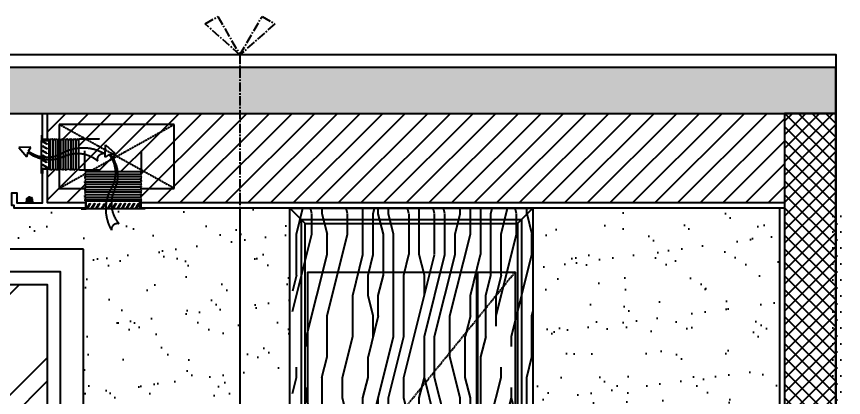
# Model space of a CAD drawing. Header units: inches. Extents: x 96003 to 270950, y -80202 to 65998.
# Drawn here: x 132052 to 135283, y 44336 to 45825 of the extents above; entities that cross this region are included whole.
import ezdxf

# ---------------------------------------------------------------- set-up
doc = ezdxf.new("R2010")
doc.units = ezdxf.units.IN
doc.header["$LTSCALE"] = 10
doc.header["$MEASUREMENT"] = 0
for name, pattern in [('CENTER2', [1.125, 0.75, -0.125, 0.125, -0.125]), ('DASH', [0.35, 0.25, -0.1]), ('M-CENTER', [1.8, 1.2, -0.2, 0.2, -0.2])]:
    doc.linetypes.add(name, pattern=pattern)
for name, color, linetype in [('01', 200, 'Continuous'), ('05', 12, 'Continuous'), ('C-顶面灯具、灯带', 22, 'Continuous'), ('EL-1', 1, 'Continuous'), ('EL-136', 136, 'Continuous'), ('EL-FURN', 1, 'Continuous'), ('EL-LIGHT', 1, 'Continuous'), ('EL-TEXT', 50, 'Continuous'), ('EL-立面', 136, 'Continuous'), ('FC-地面造型', 136, 'Continuous'), ('FF-FINISH【完成面】', 20, 'Continuous'), ('HAT【填充】', 250, 'Continuous'), ('ID-ELEV-1', 1, 'Continuous'), ('SBEI', 1, 'Continuous')]:
    doc.layers.add(name, color=color, linetype=linetype)
doc.styles.add('st', font='')
doc.styles.get('st').set_extended_font_data('SimSun')
pattern_1 = [(45, (129482.9, 1404.5), (424.264, 1131.37), [7500, -1000, 2500, -500]), (45, (129776.36, 2051.5), (-823.78, 116.67), [1500, -165, 3000, -375]), (45, (129359.17, 1881.8), (1601.597, 2075.36), [4000, -700, 2000, -500])]
pattern_2 = [(37.5, (-10673.94, 3777.11), (-6.29934, 192.68238), [0, -152, 0, -170, 0, -162.5]), (7.5, (-10673.94, 3777.1), (176.97767, 282.2146), [0, -82, 0, -137, 0, -52.5]), (327.5, (-10796.94, 3777.11), (311.41419, 0.5659), [0, -50, 0, -180, 0, -235]), (317.5, (-10796.94, 3777.1), (300.61266, 87.76756), [0, -25, 0, -118, 0, -135])]

# ---------------------------------------------------------------- blocks, each defined once
blk = doc.blocks.new('clikstrip')
at = {"color": 8, "linetype": 'Continuous'}
for p, q in [((32.2, 32.2), (-32.2, 32.2)), ((0, 0), (0, 64.4))]:
    blk.add_line(p, q, dxfattribs=at)
at = {"color": 0, "linetype": 'Continuous'}
for p, q in [((-25, 41.7), (-17.2, 49.4)), ((-25, 17.6), (-25, 41.7)), ((-17.2, 9.9), (17.2, 9.9)), ((25, 41.7), (17.2, 49.4)), ((25, 17.6), (25, 41.7))]:
    blk.add_line(p, q, dxfattribs=at)
for centre, radius in [((-25, 9.9), 7.77), ((0, 32.2), 17.2), ((25, 9.9), 7.77)]:
    blk.add_circle(centre, radius, dxfattribs=at)
for centre, start, end in [((-14.7, 46.9), 315, 135), ((14.7, 46.9), 45, 225)]:
    blk.add_arc(centre, 3.57, start, end, dxfattribs=at)
blk = doc.blocks.new('EL-1.5-A (MUR)$0$fagfqgqgeq')
at = {"layer": 'EL-LIGHT', "linetype": 'M-CENTER', "ltscale": 0.008889, "xscale": 0.5052631579241471, "yscale": 0.5052631579241471, "zscale": 0.5052631579241471, "rotation": 270.0000000000006}
blk.add_blockref('clikstrip', (-1.3, 0), dxfattribs=at)
blk = doc.blocks.new('20150429.21331355')
at = {"layer": 'EL-136'}
blk.add_lwpolyline([(-7.7, 3.5, 0.259212), (33.7, 40.4, 0.59908), (-4.9, 82.2)], format="xyb", dxfattribs=at)
blk.add_lwpolyline([(-1, 18.9), (-7.7, 3.5), (7.7, -3.5)], dxfattribs=at)
blk = doc.blocks.new('20150429.21331502')
at = {"layer": 'EL-136'}
blk.add_lwpolyline([(25.7, 5.1), (32.4, 20.5), (17.1, 27.5)], dxfattribs=at)
blk.add_lwpolyline([(32.4, 20.5, 0.259212), (-8.9, -16.3, 0.59908), (29.6, -58.2)], format="xyb", dxfattribs=at)
blk = doc.blocks.new('AUDIT_I_130516102400-0')
blk.add_hatch(color=0).paths.add_polyline_path([(-146.5, -2.9), (-259.3, -2.9), (-259.3, 20.3)])
blk = doc.blocks.new('A$C33884F41')
at = {"color": 0}
blk.add_line((66.8, 0), (0, 0), dxfattribs=at)
blk.add_solid([(0, 0), (66.8, 0), (0, -6.5), (66.8, -6.5)], dxfattribs=at)
at = {"color": 0, "xscale": -1, "rotation": 359.9999836849192}
blk.add_blockref('AUDIT_I_130516102400-0', (-259.3, -3.6), dxfattribs=at)
blk = doc.blocks.new('rffvfrt')
at = {"layer": 'FC-地面造型', "linetype": 'ByBlock'}
h = blk.add_hatch(dxfattribs=at)
h.set_pattern_fill('AR-RROOF', color=250, scale=500, angle=45)
h.set_pattern_definition(pattern_1)
h.paths.add_polyline_path([(129482.9, 1404.5), (130778.2, 1404.5), (130778.2, 3454.8), (129482.9, 3454.8)])
h = blk.add_hatch(dxfattribs=at)
h.set_pattern_fill('AR-RROOF', color=250, scale=500, angle=45)
h.set_pattern_definition(pattern_1)
h.paths.add_polyline_path([(130878.2, 1404.5), (132173.6, 1404.5), (132173.6, 3454.8), (130878.2, 3454.8)])
at = {"layer": 'FC-地面造型', "color": 30, "linetype": 'ByBlock'}
for p, q in [((129343.2, 1354.5), (129343.2, 3594.5)), ((132313.2, 3594.5), (129343.2, 3594.5)), ((132313.2, 1354.5), (132313.2, 3594.5))]:
    blk.add_line(p, q, dxfattribs=at)
at = {"layer": 'FC-地面造型', "color": 136, "linetype": 'ByBlock'}
blk.add_line((132223.6, 1354.5), (132223.6, 3504.8), dxfattribs=at)
at = {"layer": 'FC-地面造型', "linetype": 'ByBlock'}
for points in [[(129432.9, 1354.5), (130828.2, 1354.5), (130828.2, 3504.8), (129432.9, 3504.8)], [(130828.2, 1354.5), (132223.6, 1354.5), (132223.6, 3504.8), (130828.2, 3504.8)], [(129482.9, 1404.5), (130778.2, 1404.5), (130778.2, 3454.8), (129482.9, 3454.8)], [(130878.2, 1404.5), (132173.6, 1404.5), (132173.6, 3454.8), (130878.2, 3454.8)]]:
    blk.add_lwpolyline(points, close=True, dxfattribs=at)
at = {"color": 2, "xscale": -1.5, "yscale": 1.5, "zscale": 1.5}
for name, p in [('20150429.21331502', (130439.9, 2738.4, 12.2)), ('20150429.21331502', (131838.9, 2738.4, 12.2)), ('20150429.21331355', (129810.3, 2573.5, 12.2)), ('20150429.21331355', (131209.3, 2573.5, 12.2))]:
    blk.add_blockref(name, p, dxfattribs=at)
at = {"layer": '05', "linetype": 'DASH', "ltscale": 300}
for p in [(130420.1, 2410), (131234.9, 2410)]:
    blk.add_blockref('A$C33884F41', p, dxfattribs=at)
at = {"layer": 'EL-TEXT', "color": 50, "style": 'st', "width": 0.8}
for p in [(129852.4, 2638.4, 12.2), (131251.4, 2638.4, 12.2)]:
    blk.add_text('原建筑阳台门', height=75, dxfattribs=at).set_placement(p)
blk = doc.blocks.new('*U695')
h = blk.add_hatch()
h.set_pattern_fill('ANSI37', color=250, scale=300, angle=-90)
h.set_pattern_definition([(315, (222482.446, 70619.3), (26.516504, 26.516504), []), (45, (222482.446, 70619.3), (-26.516504, 26.516504), [])])
h.paths.add_polyline_path([(144521, -74484.5), (144521, -74684.5), (147341, -74684.5), (147341, -74484.5)])
at = {"color": 5, "elevation": 0}
blk.add_lwpolyline([(144521, -74484.5), (144521, -74684.5), (147341, -74684.5), (147341, -74484.5)], close=True, dxfattribs=at)
blk = doc.blocks.new('A$C5AED2720')
at = {"color": 0, "elevation": 0}
for points in [[(0, 71.2), (110, 71.2), (110, 58.7), (0, 58.7)], [(95, 30), (125, 30), (125, 0), (95, 0)]]:
    blk.add_lwpolyline(points, close=True, dxfattribs=at)
blk.add_lwpolyline([(95, 71.2), (95, 80), (125, 80), (125, 50), (95, 50), (95, 58.7)], dxfattribs=at)
at = {"color": 8}
blk.add_circle((110, 15, 0), 7.5, dxfattribs=at)
blk = doc.blocks.new('ERTTFGD')
at = {"layer": 'FC-地面造型', "linetype": 'ByBlock'}
h = blk.add_hatch(dxfattribs=at)
h.set_pattern_fill('木纹5', color=250, scale=200, angle=90)
h.set_pattern_definition([(90, (-127534.8, 108493.8), (-800, 5e-14), [160, -240, 80, -320]), (90, (-127554.8, 109053.8), (-800, 5e-14), [160, -640]), (90, (-127594.8, 108973.8), (-800, 5e-14), [80, -720]), (90, (-127614.8, 108533.8), (-800, 5e-14), [40, -560, 40, -160]), (90, (-127654.8, 108813.8), (-800, 5e-14), [160, -240, 40, -360]), (90, (-127674.8, 108613.8), (-800, 5e-14), [120, -680]), (90, (-127694.8, 108813.8), (-800, 5e-14), [240, -560]), (90, (-127714.8, 108573.8), (-800, 5e-14), [160, -640]), (90, (-127734.8, 108893.8), (-800, 5e-14), [400, -400]), (90, (-127774.8, 108653.8), (-800, 5e-14), [80, -240, 160, -320]), (90, (-127794.8, 109213.8), (-800, 5e-14), [160, -640]), (90, (-127814.8, 109053.8), (-800, 5e-14), [80, -720]), (90, (-127834.8, 108893.8), (-800, 5e-14), [80, -720]), (90, (-127854.8, 108493.8), (-800, 5e-14), [160, -640]), (90, (-127874.8, 108893.8), (-800, 5e-14), [160, -640]), (90, (-127914.8, 108893.8), (-800, 5e-14), [160, -160, 160, -320]), (90, (-127954.8, 108733.8), (-800, 5e-14), [80, -400, 160, -160]), (90, (-127974.8, 108893.8), (-800, 5e-14), [240, -560]), (90, (-128014.8, 108893.8), (-800, 5e-14), [160, -640]), (90, (-128034.8, 108573.8), (-800, 5e-14), [240, -320, 80, -160]), (90, (-128074.8, 108573.8), (-800, 5e-14), [400, -400]), (90, (-128094.8, 109053.8), (-800, 5e-14), [80, -720]), (90, (-128114.8, 108813.8), (-800, 5e-14), [160, -640]), (90, (-128134.8, 108653.8), (-800, 5e-14), [80, -320, 80, -320]), (90, (-128154.8, 108573.8), (-800, 5e-14), [80, -240, 160, -320]), (90, (-128174.8, 108733.8), (-800, 5e-14), [80, -400, 80, -240]), (90, (-128194.8, 108893.8), (-800, 5e-14), [240, -560]), (90, (-128234.8, 108573.8), (-800, 5e-14), [160, -640]), (90, (-128254.8, 108973.8), (-800, 5e-14), [80, -720]), (90, (-128274.8, 109133.8), (-800, 5e-14), [80, -720]), (104.03624, (-127594.83, 109053.83), (3e-08, 800), [82.4, -3216.0844]), (104.03624, (-127774.83, 109133.83), (3e-08, 800), [82.4, -3216.0844]), (104.03624, (-128254.83, 109053.83), (3e-08, 800), [82.4, -3216.0844]), (104.03624, (-127954.83, 108813.83), (3e-08, 800), [82.4, -3216.0844]), (104.03624, (-128074.83, 108973.83), (3e-08, 800), [82.4, -3216.0844]), (104.03624, (-128014.83, 109053.83), (3e-08, 800), [82.4, -3216.0844]), (104.03624, (-128154.83, 108653.83), (3e-08, 800), [82.4, -3216.0844]), (104.03624, (-128114.83, 108973.83), (3e-08, 800), [82.4, -3216.0844]), (104.03624, (-127814.83, 109133.83), (3e-08, 800), [164.8, -3133.6844]), (104.03624, (-127874.83, 109053.83), (3e-08, 800), [164.8, -3133.6844]), (104.03624, (-127914.83, 109053.83), (3e-08, 800), [164.8, -3133.6844]), (255.96376, (-127654.83, 108813.83), (3e-08, -800), [82.4, -164.8, 82.4, -2968.8844]), (255.96376, (-127774.83, 108653.83), (3e-08, -800), [82.4, -3216.0844]), (255.96376, (-128134.83, 108653.83), (3e-08, -800), [164.8, -3133.6844]), (284.03624, (-127554.83, 109053.83), (-3e-08, -800), [82.4, -3216.0844]), (75.96376, (-127554.83, 109213.83), (-3e-08, 800), [82.4, -3216.0844]), (75.96376, (-127834.83, 108973.83), (-3e-08, 800), [82.4, -3216.0844]), (75.96376, (-127974.83, 109133.83), (-3e-08, 800), [82.4, -3216.0844]), (75.96376, (-128034.83, 108813.83), (-3e-08, 800), [82.4, -3216.0844]), (75.96376, (-128134.83, 108733.83), (-3e-08, 800), [82.4, -3216.0844]), (75.96376, (-128174.83, 108813.83), (-3e-08, 800), [82.4, -3216.0844]), (75.96376, (-128034.83, 108813.83), (-3e-08, 800), [82.4, -3216.0844]), (75.96376, (-128154.83, 109053.83), (-3e-08, 800), [329.6, -2968.8844]), (75.96376, (-127614.83, 108573.83), (-3e-08, 800), [329.6, -2968.8844]), (75.96376, (-127674.83, 108653.83), (-3e-08, 800), [329.6, -2968.8844]), (75.96376, (-127714.83, 108733.83), (-3e-08, 800), [82.4, -164.8, 164.8, -2886.4844]), (75.96376, (-127774.83, 108733.83), (-3e-08, 800), [164.8, -164.8, 164.8, -2804.0844]), (75.96376, (-127854.83, 108653.83), (-3e-08, 800), [329.6, -2968.8844]), (75.96376, (-127914.83, 108573.83), (-3e-08, 800), [329.6, -2968.8844]), (75.96376, (-127954.83, 108573.83), (-3e-08, 800), [329.6, -2968.8844]), (75.96376, (-128194.83, 109133.83), (-3e-08, 800), [82.4, -3216.0844]), (75.96377, (-128274.83, 109213.83), (-0.00015, 800), [164.8, -3133.6844]), (75.96377, (-128234.83, 108733.83), (-0.00015, 800), [164.8, -3133.6844]), (75.96376, (-127534.83, 108653.83), (-1e-05, 800), [329.6, -2968.8844]), (75.96376, (-128094.83, 109133.83), (-1e-05, 800), [247.2, -3051.2844]), (75.96376, (-128034.83, 109213.83), (-1e-05, 800), [494.4, -2804.0844])])
h.paths.add_polyline_path([(133129.9, 41410), (134069.9, 41410), (134069.9, 39010), (133129.9, 39010)])
at = {"color": 136, "linetype": 'ByBlock'}
for p, q in [((133849.9, 41160, 0), (133849.9, 39010, 0)), ((133852.9, 41160, 0), (133852.9, 39010, 0))]:
    blk.add_line(p, q, dxfattribs=at)
at = {"layer": 'EL-1', "linetype": 'DASH'}
blk.add_lwpolyline([(133999.9, 41160), (133190, 40160.5), (133999.9, 39010)], dxfattribs=at)
at = {"layer": 'FC-地面造型', "color": 136, "linetype": 'ByBlock'}
for p, q in [((133180, 41350), (133120, 41410)), ((134009.9, 41350, 0), (134069.9, 41410, 0))]:
    blk.add_line(p, q, dxfattribs=at)
at = {"layer": 'FC-地面造型', "color": 30, "linetype": 'ByBlock'}
for points in [[(133120, 39010), (133120, 41410), (134069.9, 41410), (134069.9, 39010)], [(133190, 39010), (133190, 41160), (133999.9, 41160), (133999.9, 39010)]]:
    blk.add_lwpolyline(points, dxfattribs=at)
at = {"layer": 'FC-地面造型', "color": 138, "linetype": 'ByBlock'}
blk.add_lwpolyline([(133165, 39010), (133165, 41365), (134024.9, 41365), (134024.9, 39010)], dxfattribs=at)
at = {"layer": 'FC-地面造型', "color": 136, "linetype": 'ByBlock'}
blk.add_lwpolyline([(133180, 39010), (133180, 41350), (134009.9, 41350), (134009.9, 39010)], dxfattribs=at)
at = {"layer": 'EL-1'}
blk.add_blockref('A$C5AED2720', (133809.9, 40045), dxfattribs=at)
blk = doc.blocks.new('*U199')
at = {"layer": 'EL-1', "linetype": 'CENTER2', "ltscale": 5}
blk.add_lwpolyline([(-45, 2497.1), (-187, 2623), (-135, 2653), (-45, 2497.1), (45, 2653), (97, 2623), (-45, 2497.1), (-45, -866.7), (97, -992.6), (45, -1022.6), (-45, -866.7), (-135, -1022.6), (-187, -992.6), (-45, -866.7)], dxfattribs=at)
blk = doc.blocks.new('*U51')
at = {"color": 250}
blk.add_wipeout([(54, -50), (51, -50), (51, -33), (23.9, -33), (21.4, -35.5), (18.9, -33), (16.5, -35.5), (14, -33), (11.5, -35.5), (9, -33), (6.5, -35.5), (4, -33), (1.5, -35.5), (-1, -33), (-3.5, -35.5), (-6, -33), (-8.5, -35.5), (-11, -33), (-13.5, -35.5), (-16, -33), (-18.5, -35.5), (-21, -33), (-23.5, -35.5), (-26, -33), (-28.5, -35.5), (-31, -33), (-33.5, -35.5), (-36, -33), (-38.5, -35.5), (-41, -33), (-43.5, -35.5), (-46, -33), (-48.5, -35.5), (-51, -33), (-53.5, -35.5), (-56, -33), (-58.5, -35.5), (-61, -33), (-63.5, -35.5), (-66, -33), (-68.5, -35.5), (-71, -33), (-73.5, -35.5), (-76, -33), (-78.5, -35.5), (-81, -33), (-83.5, -35.5), (-86, -33), (-88.5, -35.5), (-91, -33), (-91, -33), (-90.9, 83), (-90.9, 83), (-88.4, 85.5), (-85.9, 83), (-83.4, 85.5), (-80.9, 83), (-78.5, 85.5), (-76, 83), (-73.5, 85.5), (-71, 83), (-68.5, 85.5), (-66, 83), (-63.5, 85.5), (-61, 83), (-58.5, 85.5), (-56, 83), (-53.5, 85.5), (-51, 83), (-48.5, 85.5), (-46, 83), (-43.5, 85.5), (-41, 83), (-38.5, 85.5), (-36, 83), (-33.5, 85.5), (-31, 83), (-28.5, 85.5), (-26, 83), (-23.5, 85.5), (-21, 83), (-18.5, 85.5), (-16, 83), (-13.5, 85.5), (-11, 83), (-8.5, 85.5), (-6, 83), (-3.5, 85.5), (-1, 83), (1.5, 85.5), (4, 83), (6.5, 85.5), (9, 83), (11.5, 85.5), (14, 83), (16.5, 85.5), (19, 83), (21.5, 85.5), (24, 83), (51, 83), (51, 100), (54, 100)], dxfattribs=at)
at = {"color": 251, "linetype": 'DASH', "ltscale": 0.25}
for p, q in [((-93.4, 85.5), (-173.2, 85.5)), ((-93.4, 85.5), (-90.9, 83)), ((-91, -33), (-90.9, 83)), ((-88.4, 85.5), (-90.9, 83)), ((-88.4, 85.5), (-85.9, 83)), ((-83.4, 85.5), (-85.9, 83)), ((-83.4, 85.5), (-80.9, 83)), ((-81, -33), (-80.9, 83)), ((-78.5, 85.5), (-80.9, 83)), ((-78.5, 85.5), (-76, 83)), ((-73.5, 85.5), (-76, 83)), ((-73.5, 85.5), (-71, 83)), ((-68.5, 85.5), (-71, 83)), ((-71, -33), (-71, 83)), ((-68.5, 85.5), (-66, 83)), ((-63.5, 85.5), (-66, 83)), ((-63.5, 85.5), (-61, 83)), ((-58.5, 85.5), (-61, 83)), ((-61, -33), (-61, 83)), ((-58.5, 85.5), (-56, 83)), ((-53.5, 85.5), (-56, 83)), ((-53.5, 85.5), (-51, 83)), ((-48.5, 85.5), (-51, 83)), ((-51, -33), (-51, 83)), ((-48.5, 85.5), (-46, 83)), ((-43.5, 85.5), (-46, 83)), ((-43.5, 85.5), (-41, 83)), ((-38.5, 85.5), (-41, 83)), ((-41, -33), (-41, 83)), ((-38.5, 85.5), (-36, 83)), ((-33.5, 85.5), (-36, 83)), ((-33.5, 85.5), (-31, 83)), ((-28.5, 85.5), (-31, 83)), ((-31, -33), (-31, 83)), ((-28.5, 85.5), (-26, 83)), ((-23.5, 85.5), (-26, 83)), ((-23.5, 85.5), (-21, 83)), ((-18.5, 85.5), (-21, 83)), ((-21, -33), (-21, 83)), ((-18.5, 85.5), (-16, 83)), ((-13.5, 85.5), (-16, 83)), ((-13.5, 85.5), (-11, 83)), ((-8.5, 85.5), (-11, 83)), ((-11, -33), (-11, 83)), ((-8.5, 85.5), (-6, 83)), ((-3.5, 85.5), (-6, 83)), ((-3.5, 85.5), (-1, 83)), ((1.5, 85.5), (-1, 83)), ((-1, -33), (-1, 83)), ((1.5, 85.5), (4, 83)), ((6.5, 85.5), (4, 83)), ((6.5, 85.5), (9, 83)), ((11.5, 85.5), (9, 83)), ((9, -33), (9, 83)), ((11.5, 85.5), (14, 83)), ((16.5, 85.5), (14, 83)), ((16.5, 85.5), (19, 83)), ((18.9, -33), (19, 83)), ((21.5, 85.5), (19, 83)), ((21.5, 85.5), (24, 83)), ((24.1, -30), (24.1, 80)), ((54, -30), (54, 80)), ((-93.4, -35.5), (-173.2, -35.5)), ((-93.4, -35.5), (-91, -33)), ((-88.5, -35.5), (-91, -33)), ((-88.5, -35.5), (-86, -33)), ((-83.5, -35.5), (-86, -33)), ((-83.5, -35.5), (-81, -33)), ((-78.5, -35.5), (-81, -33)), ((-78.5, -35.5), (-76, -33)), ((-73.5, -35.5), (-76, -33)), ((-73.5, -35.5), (-71, -33)), ((-68.5, -35.5), (-71, -33)), ((-68.5, -35.5), (-66, -33)), ((-63.5, -35.5), (-66, -33)), ((-63.5, -35.5), (-61, -33)), ((-58.5, -35.5), (-61, -33)), ((-58.5, -35.5), (-56, -33)), ((-53.5, -35.5), (-56, -33)), ((-53.5, -35.5), (-51, -33)), ((-48.5, -35.5), (-51, -33)), ((-48.5, -35.5), (-46, -33)), ((-43.5, -35.5), (-46, -33)), ((-43.5, -35.5), (-41, -33)), ((-38.5, -35.5), (-41, -33)), ((-38.5, -35.5), (-36, -33)), ((-33.5, -35.5), (-36, -33)), ((-33.5, -35.5), (-31, -33)), ((-28.5, -35.5), (-31, -33)), ((-28.5, -35.5), (-26, -33)), ((-23.5, -35.5), (-26, -33)), ((-23.5, -35.5), (-21, -33)), ((-18.5, -35.5), (-21, -33)), ((-18.5, -35.5), (-16, -33)), ((-13.5, -35.5), (-16, -33)), ((-13.5, -35.5), (-11, -33)), ((-8.5, -35.5), (-11, -33)), ((-8.5, -35.5), (-6, -33)), ((-3.5, -35.5), (-6, -33)), ((-3.5, -35.5), (-1, -33)), ((1.5, -35.5), (-1, -33)), ((1.5, -35.5), (4, -33)), ((6.5, -35.5), (4, -33)), ((6.5, -35.5), (9, -33)), ((11.5, -35.5), (9, -33)), ((11.5, -35.5), (14, -33)), ((16.5, -35.5), (14, -33)), ((16.5, -35.5), (18.9, -33)), ((21.4, -35.5), (18.9, -33)), ((21.4, -35.5), (23.9, -33))]:
    blk.add_line(p, q, dxfattribs=at)
at = {"color": 1, "linetype": 'DASH', "ltscale": 30}
for points in [[(24.1, 80), (24.1, 83), (51, 83), (51, 100), (54, 100), (54, 80), (24.1, 80)], [(24.1, -30), (24.1, -33), (51, -33), (51, -50), (54, -50), (54, -30), (24.1, -30)]]:
    blk.add_lwpolyline(points, dxfattribs=at)
at = {"color": 251, "linetype": 'DASH', "ltscale": 0.25}
for points in [[(32.2, 66.9), (33.7, 64.3), (51, 74.3), (49.5, 76.9)], [(32.2, 48.7), (33.7, 46.1), (51, 56.1), (49.5, 58.7)], [(32.2, 30.5), (33.7, 27.9), (51, 37.9), (49.5, 40.5)], [(32.2, 12.4), (33.7, 9.8), (51, 19.8), (49.5, 22.4)], [(32.2, -5.8), (33.7, -8.4), (51, 1.6), (49.5, 4.2)], [(32.2, -23.9), (33.7, -26.5), (51, -16.5), (49.5, -13.9)]]:
    blk.add_lwpolyline(points, close=True, dxfattribs=at)
at = {"color": 136, "linetype": 'DASH', "ltscale": 100}
blk.add_lwpolyline([(95.7, 53.1), (143.1, 51.7), (111.2, 15.6), (107.2, 33.2, -0.292635), (-32, 16.2, 0.303913), (-165.4, -0.3, 0.514477), (-190.2, 29.3, -0.247711), (-35.5, 34.7, 0.335018), (105.4, 37.3)], format="xyb", close=True, dxfattribs=at)
blk = doc.blocks.new('QFGREWGREWGRE W')
at = {"layer": 'EL-FURN', "rotation": 270}
blk.add_blockref('*U51', (106564.9, -27354.9), dxfattribs=at)
blk = doc.blocks.new('ytut')
at = {"color": 250}
blk.add_wipeout([(144774.8, 4910.6), (144771.8, 4910.6), (144771.8, 4893.6), (144744.8, 4893.6), (144742.3, 4896.1), (144739.8, 4893.6), (144737.3, 4896.1), (144734.8, 4893.6), (144732.3, 4896.1), (144729.8, 4893.6), (144727.3, 4896.1), (144724.8, 4893.6), (144722.3, 4896.1), (144719.8, 4893.6), (144717.3, 4896.1), (144714.8, 4893.6), (144712.3, 4896.1), (144709.8, 4893.6), (144707.3, 4896.1), (144704.8, 4893.6), (144702.3, 4896.1), (144699.8, 4893.6), (144697.3, 4896.1), (144694.8, 4893.6), (144692.3, 4896.1), (144689.8, 4893.6), (144687.3, 4896.1), (144684.8, 4893.6), (144682.3, 4896.1), (144679.8, 4893.6), (144677.3, 4896.1), (144674.8, 4893.6), (144672.4, 4896.1), (144669.9, 4893.6), (144667.4, 4896.1), (144664.9, 4893.6), (144662.4, 4896.1), (144659.9, 4893.6), (144657.4, 4896.1), (144654.9, 4893.6), (144652.4, 4896.1), (144649.9, 4893.6), (144647.4, 4896.1), (144644.9, 4893.6), (144642.4, 4896.1), (144639.9, 4893.6), (144637.4, 4896.1), (144634.9, 4893.6), (144632.4, 4896.1), (144629.9, 4893.6), (144629.9, 4893.6), (144629.9, 4677.6), (144629.9, 4677.6), (144632.4, 4675.1), (144634.9, 4677.6), (144637.4, 4675.1), (144639.9, 4677.6), (144642.4, 4675.1), (144644.9, 4677.6), (144647.4, 4675.1), (144649.9, 4677.6), (144652.4, 4675.1), (144654.9, 4677.6), (144657.4, 4675.1), (144659.9, 4677.6), (144662.4, 4675.1), (144664.9, 4677.6), (144667.4, 4675.1), (144669.9, 4677.6), (144672.4, 4675.1), (144674.9, 4677.6), (144677.4, 4675.1), (144679.9, 4677.6), (144682.4, 4675.1), (144684.9, 4677.6), (144687.3, 4675.1), (144689.8, 4677.6), (144692.3, 4675.1), (144694.8, 4677.6), (144697.3, 4675.1), (144699.8, 4677.6), (144702.3, 4675.1), (144704.8, 4677.6), (144707.3, 4675.1), (144709.8, 4677.6), (144712.3, 4675.1), (144714.8, 4677.6), (144717.3, 4675.1), (144719.8, 4677.6), (144722.3, 4675.1), (144724.8, 4677.6), (144727.3, 4675.1), (144729.8, 4677.6), (144732.3, 4675.1), (144734.8, 4677.6), (144737.3, 4675.1), (144739.8, 4677.6), (144742.3, 4675.1), (144744.8, 4677.6), (144771.8, 4677.6), (144771.8, 4660.6), (144774.8, 4660.6)], dxfattribs=at)
at = {"color": 251, "linetype": 'DASH', "ltscale": 0.25}
for p, q in [((144627.4, 4896.1), (144547.6, 4896.1)), ((144627.4, 4896.1), (144629.9, 4893.6)), ((144632.4, 4896.1), (144629.9, 4893.6)), ((144629.9, 4893.6), (144629.9, 4677.6)), ((144632.4, 4896.1), (144634.9, 4893.6)), ((144637.4, 4896.1), (144634.9, 4893.6)), ((144637.4, 4896.1), (144639.9, 4893.6)), ((144642.4, 4896.1), (144639.9, 4893.6)), ((144639.9, 4893.6), (144639.9, 4677.6)), ((144642.4, 4896.1), (144644.9, 4893.6)), ((144647.4, 4896.1), (144644.9, 4893.6)), ((144647.4, 4896.1), (144649.9, 4893.6)), ((144652.4, 4896.1), (144649.9, 4893.6)), ((144649.9, 4893.6), (144649.9, 4677.6)), ((144652.4, 4896.1), (144654.9, 4893.6)), ((144657.4, 4896.1), (144654.9, 4893.6)), ((144657.4, 4896.1), (144659.9, 4893.6)), ((144662.4, 4896.1), (144659.9, 4893.6)), ((144659.9, 4893.6), (144659.9, 4677.6)), ((144662.4, 4896.1), (144664.9, 4893.6)), ((144667.4, 4896.1), (144664.9, 4893.6)), ((144667.4, 4896.1), (144669.9, 4893.6)), ((144672.4, 4896.1), (144669.9, 4893.6)), ((144669.9, 4893.6), (144669.9, 4677.6)), ((144672.4, 4896.1), (144674.8, 4893.6)), ((144677.3, 4896.1), (144674.8, 4893.6)), ((144677.3, 4896.1), (144679.8, 4893.6)), ((144682.3, 4896.1), (144679.8, 4893.6)), ((144679.8, 4893.6), (144679.9, 4677.6)), ((144682.3, 4896.1), (144684.8, 4893.6)), ((144687.3, 4896.1), (144684.8, 4893.6)), ((144687.3, 4896.1), (144689.8, 4893.6)), ((144692.3, 4896.1), (144689.8, 4893.6)), ((144689.8, 4893.6), (144689.9, 4677.6)), ((144692.3, 4896.1), (144694.8, 4893.6)), ((144697.3, 4896.1), (144694.8, 4893.6)), ((144697.3, 4896.1), (144699.8, 4893.6)), ((144702.3, 4896.1), (144699.8, 4893.6)), ((144699.8, 4893.6), (144699.8, 4677.6)), ((144702.3, 4896.1), (144704.8, 4893.6)), ((144707.3, 4896.1), (144704.8, 4893.6)), ((144707.3, 4896.1), (144709.8, 4893.6)), ((144712.3, 4896.1), (144709.8, 4893.6)), ((144709.8, 4893.6), (144709.8, 4677.6)), ((144712.3, 4896.1), (144714.8, 4893.6)), ((144717.3, 4896.1), (144714.8, 4893.6)), ((144717.3, 4896.1), (144719.8, 4893.6)), ((144722.3, 4896.1), (144719.8, 4893.6)), ((144719.8, 4893.6), (144719.8, 4677.6)), ((144722.3, 4896.1), (144724.8, 4893.6)), ((144727.3, 4896.1), (144724.8, 4893.6)), ((144727.3, 4896.1), (144729.8, 4893.6)), ((144732.3, 4896.1), (144729.8, 4893.6)), ((144729.8, 4893.6), (144729.8, 4677.6)), ((144732.3, 4896.1), (144734.8, 4893.6)), ((144737.3, 4896.1), (144734.8, 4893.6)), ((144737.3, 4896.1), (144739.8, 4893.6)), ((144742.3, 4896.1), (144739.8, 4893.6)), ((144739.8, 4893.6), (144739.8, 4677.6)), ((144742.3, 4896.1), (144744.8, 4893.6)), ((144744.9, 4890.6), (144744.9, 4680.6)), ((144774.8, 4890.6), (144774.8, 4680.6)), ((144627.4, 4675.1), (144547.6, 4675.1)), ((144627.4, 4675.1), (144629.9, 4677.6)), ((144632.4, 4675.1), (144629.9, 4677.6)), ((144632.4, 4675.1), (144634.9, 4677.6)), ((144637.4, 4675.1), (144634.9, 4677.6)), ((144637.4, 4675.1), (144639.9, 4677.6)), ((144642.4, 4675.1), (144639.9, 4677.6)), ((144642.4, 4675.1), (144644.9, 4677.6)), ((144647.4, 4675.1), (144644.9, 4677.6)), ((144647.4, 4675.1), (144649.9, 4677.6)), ((144652.4, 4675.1), (144649.9, 4677.6)), ((144652.4, 4675.1), (144654.9, 4677.6)), ((144657.4, 4675.1), (144654.9, 4677.6)), ((144657.4, 4675.1), (144659.9, 4677.6)), ((144662.4, 4675.1), (144659.9, 4677.6)), ((144662.4, 4675.1), (144664.9, 4677.6)), ((144667.4, 4675.1), (144664.9, 4677.6)), ((144667.4, 4675.1), (144669.9, 4677.6)), ((144672.4, 4675.1), (144669.9, 4677.6)), ((144672.4, 4675.1), (144674.9, 4677.6)), ((144677.4, 4675.1), (144674.9, 4677.6)), ((144677.4, 4675.1), (144679.9, 4677.6)), ((144682.4, 4675.1), (144679.9, 4677.6)), ((144682.4, 4675.1), (144684.9, 4677.6)), ((144687.3, 4675.1), (144684.9, 4677.6)), ((144687.3, 4675.1), (144689.8, 4677.6)), ((144692.3, 4675.1), (144689.8, 4677.6)), ((144692.3, 4675.1), (144694.8, 4677.6)), ((144697.3, 4675.1), (144694.8, 4677.6)), ((144697.3, 4675.1), (144699.8, 4677.6)), ((144702.3, 4675.1), (144699.8, 4677.6)), ((144702.3, 4675.1), (144704.8, 4677.6)), ((144707.3, 4675.1), (144704.8, 4677.6)), ((144707.3, 4675.1), (144709.8, 4677.6)), ((144712.3, 4675.1), (144709.8, 4677.6)), ((144712.3, 4675.1), (144714.8, 4677.6)), ((144717.3, 4675.1), (144714.8, 4677.6)), ((144717.3, 4675.1), (144719.8, 4677.6)), ((144722.3, 4675.1), (144719.8, 4677.6)), ((144722.3, 4675.1), (144724.8, 4677.6)), ((144727.3, 4675.1), (144724.8, 4677.6)), ((144727.3, 4675.1), (144729.8, 4677.6)), ((144732.3, 4675.1), (144729.8, 4677.6)), ((144732.3, 4675.1), (144734.8, 4677.6)), ((144737.3, 4675.1), (144734.8, 4677.6)), ((144737.3, 4675.1), (144739.8, 4677.6)), ((144742.3, 4675.1), (144739.8, 4677.6)), ((144742.3, 4675.1), (144744.8, 4677.6))]:
    blk.add_line(p, q, dxfattribs=at)
at = {"color": 1, "linetype": 'DASH', "ltscale": 30}
for points in [[(144744.9, 4890.6), (144744.9, 4893.6), (144771.8, 4893.6), (144771.8, 4910.6), (144774.8, 4910.6), (144774.8, 4890.6), (144744.9, 4890.6)], [(144744.9, 4680.6), (144744.9, 4677.6), (144771.8, 4677.6), (144771.8, 4660.6), (144774.8, 4660.6), (144774.8, 4680.6), (144744.9, 4680.6)]]:
    blk.add_lwpolyline(points, dxfattribs=at)
at = {"color": 251, "linetype": 'DASH', "ltscale": 0.25}
for points in [[(144753.1, 4884.6), (144754.6, 4887.2), (144771.9, 4877.2), (144770.4, 4874.6)], [(144753.1, 4866.4), (144754.6, 4869), (144771.9, 4859), (144770.4, 4856.4)], [(144753.1, 4848.3), (144754.6, 4850.9), (144771.9, 4840.9), (144770.4, 4838.3)], [(144753.1, 4830.9), (144754.6, 4833.5), (144771.9, 4823.5), (144770.4, 4820.9)], [(144753.1, 4813.6), (144754.6, 4816.2), (144771.9, 4806.2), (144770.4, 4803.6)], [(144753.1, 4794.7), (144754.6, 4797.3), (144771.9, 4787.3), (144770.4, 4784.7)], [(144753.1, 4775.8), (144754.6, 4778.4), (144771.9, 4768.4), (144770.4, 4765.8)], [(144753.1, 4752.2), (144754.6, 4754.8), (144771.9, 4744.8), (144770.4, 4742.2)], [(144753.1, 4730.1), (144754.6, 4732.7), (144771.9, 4722.7), (144770.4, 4720.1)], [(144753.1, 4711.9), (144754.6, 4714.5), (144771.9, 4704.5), (144770.4, 4701.9)], [(144753.1, 4693.8), (144754.6, 4696.4), (144771.9, 4686.4), (144770.4, 4683.8)]]:
    blk.add_lwpolyline(points, close=True, dxfattribs=at)
at = {"color": 136, "linetype": 'DASH', "ltscale": 100}
blk.add_lwpolyline([(144572, 4755), (144524.6, 4756.3), (144556.5, 4792.5), (144560.4, 4774.8, -0.292635), (144699.7, 4791.8, 0.303913), (144833.1, 4808.3, 0.514477), (144857.9, 4778.8, -0.247711), (144703.2, 4773.3, 0.335018), (144562.3, 4770.8)], format="xyb", close=True, dxfattribs=at)

msp = doc.modelspace()

# ---------------------------------------------------------------- hatches: boundary and pattern name
h = msp.add_hatch(color=250)
h.dxf.hatch_style = 1
h.paths.add_polyline_path([(135253.2, 45446.3), (135253.2, 45626.3), (128953.2, 45626.3), (128953.2, 45446.3)])
h = msp.add_hatch()
h.set_pattern_fill('ANSI31', color=250, scale=500)
h.set_pattern_definition([(45, (-445.14, 112159.87), (-44.194174, 44.194174), [])])
h.paths.add_polyline_path([(135053.2, 45446.3), (132173.2, 45446.3), (132173.2, 45096.1), (135053.2, 45096.1)])
at = {"layer": 'FC-地面造型', "linetype": 'ByBlock'}
h = msp.add_hatch(dxfattribs=at)
h.set_pattern_fill('AR-SAND', color=250, scale=100)
h.set_pattern_definition(pattern_2)
h.paths.add_polyline_path([(129343.2, 44916.1), (129343.2, 45076.1), (133120, 45076.1), (133120, 42726.1), (132313.2, 42726.1), (132313.2, 44916.1)])
h = msp.add_hatch(dxfattribs=at)
h.set_pattern_fill('AR-SAND', color=250, scale=100)
h.set_pattern_definition(pattern_2)
h.paths.add_polyline_path([(135033.2, 45076.1), (134069.9, 45076.1), (134069.9, 42726.1), (135025.2, 42726.1), (135033.2, 42726.1)])
at = {"layer": 'HAT【填充】'}
h = msp.add_hatch(dxfattribs=at)
h.set_pattern_fill('一系列点', color=256, scale=500, style=0, pattern_type=2)
h.set_pattern_definition([(0, (-17789.896, 6295.186), (15.625, 31.25), [0, -31.25])])
h.paths.add_polyline_path([(135233.2, 45076.1), (135283.2, 45076.1), (135283.2, 43146.1), (135233.2, 43146.1)])

# ---------------------------------------------------------------- linework, layer by layer
at = {"color": 5}
msp.add_line((128953.2, 45676.1), (135248.5, 45676.1), dxfattribs=at)
at = {"color": 6, "linetype": 'ByBlock', "elevation": 0}
msp.add_lwpolyline([(129153.2, 45446.3), (129153.2, 45446.3), (135053.2, 45446.3), (135053.2, 45446.3)], dxfattribs=at)
at = {"layer": '01'}
msp.add_lwpolyline([(128953.2, 45446.3), (135253.2, 45446.3), (135253.2, 45626.3), (128953.2, 45626.3)], dxfattribs=at)
msp.add_lwpolyline([(128953.2, 45446.3), (135253.2, 45446.3), (135253.2, 45626.3), (128953.2, 45626.3)], dxfattribs=at)
at = {"layer": 'EL-1', "linetype": 'DASH'}
msp.add_lwpolyline([(132668.1, 45153.3), (132218.1, 45403.3)], dxfattribs=at)
at = {"layer": 'FC-地面造型', "color": 20, "linetype": 'ByBlock'}
msp.add_line((135033.2, 45076.1), (135033.2, 42726.1), dxfattribs=at)
at = {"layer": 'FC-地面造型', "color": 136, "linetype": 'ByBlock'}
msp.add_line((132223.6, 44826.4), (129432.9, 44826.4), dxfattribs=at)
at = {"layer": 'FC-地面造型', "color": 138, "linetype": 'ByBlock'}
msp.add_lwpolyline([(135253.2, 42446.3), (128953.2, 42446.3), (128953.2, 45676.1), (135253.2, 45676.1)], close=True, dxfattribs=at)
at = {"layer": 'SBEI', "color": 3}
msp.add_line((132925, 45076.1), (132925, 42726.1), dxfattribs=at)
msp.add_lwpolyline([(135053.2, 45076.1), (132093.2, 45076.1), (132093.2, 45076.1), (132083.2, 45076.1), (132083.2, 45076.1), (132043.2, 45076.1), (132043.2, 45086.1), (132033.2, 45086.1), (132033.2, 45136.1), (132053.2, 45136.1), (132053.2, 45096.1), (132153.2, 45096.1), (132153.2, 45446.3)], dxfattribs=at)
at = {"layer": 'SBEI', "color": 136}
msp.add_lwpolyline([(135053.2, 45096.1), (132173.2, 45096.1), (132173.2, 45446.3)], dxfattribs=at)

# ---------------------------------------------------------------- block references
at = {"xscale": 0.96, "yscale": 0.96, "zscale": 0.96}
msp.add_blockref('*U199', (132968.2, 43278.3), dxfattribs=at)
at = {"layer": 'C-顶面灯具、灯带', "color": 8, "linetype": 'ByBlock', "rotation": 90}
msp.add_blockref('*U695', (60568.7, -101894.7, 0), dxfattribs=at)
at = {"layer": 'FC-地面造型', "linetype": 'ByBlock'}
msp.add_blockref('rffvfrt', (0, 41321.6), dxfattribs=at)
at = {"layer": 'FF-FINISH【完成面】', "linetype": 'ByBlock'}
msp.add_blockref('ERTTFGD', (0, 3666, 0), dxfattribs=at)
at = {"layer": 'ID-ELEV-1', "xscale": -0.8399999999997555, "yscale": 0.8399999999997555, "zscale": 0.8399999999997555, "rotation": 270}
msp.add_blockref('EL-1.5-A (MUR)$0$fagfqgqgeq', (132103.2, 45097.1), dxfattribs=at)

# ---------------------------------------------------------------- next in the draw order: block references
at = {"layer": 'EL-立面', "xscale": -1, "rotation": 270}
msp.add_blockref('QFGREWGREWGRE W', (159559.1, -61303.9), dxfattribs=at)

# ---------------------------------------------------------------- next in the draw order: linework, layer by layer
at = {"layer": 'EL-1', "linetype": 'DASH'}
msp.add_lwpolyline([(132218.1, 45153.3), (132668.1, 45153.3), (132668.1, 45403.3), (132218.1, 45403.3)], close=True, dxfattribs=at)
msp.add_lwpolyline([(132218.1, 45153.3), (132668.1, 45403.3)], dxfattribs=at)

# ---------------------------------------------------------------- next in the draw order: block references
at = {"rotation": 270}
msp.add_blockref('ytut', (127643.9, 189847.9), dxfattribs=at)

doc.saveas('drawing.dxf')
